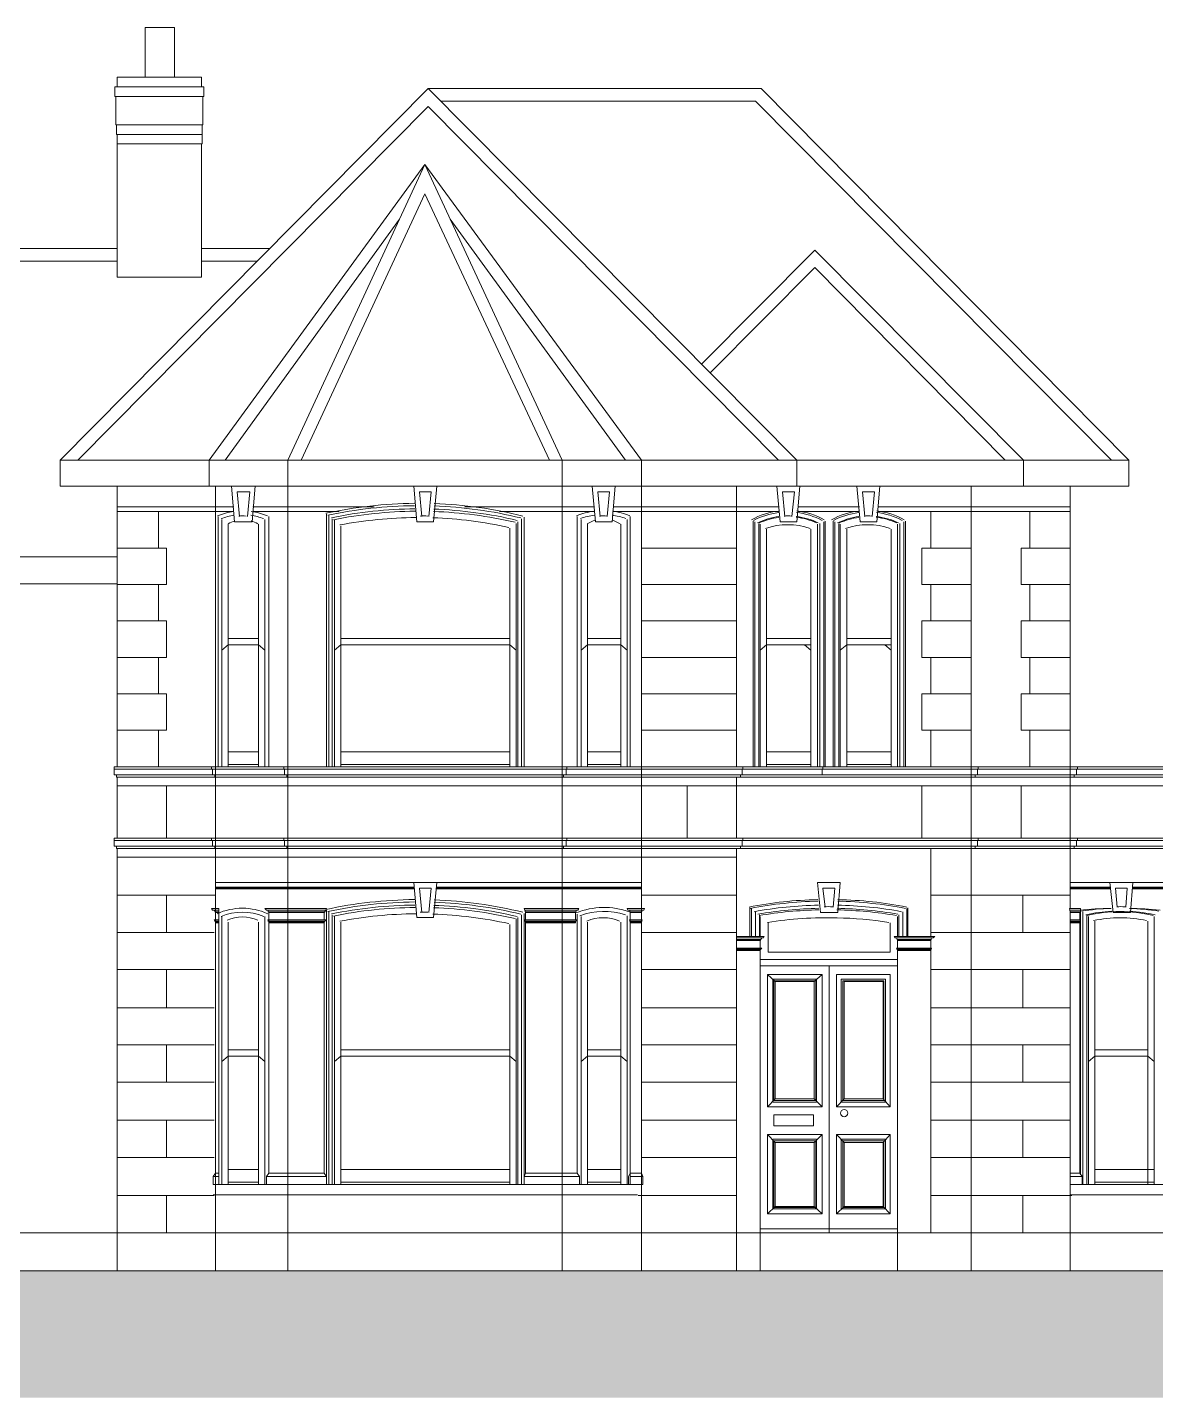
# Model space of a CAD drawing. Header units: millimetres. Extents: x -5841 to 140562, y 1006 to 102310.
# Drawn here: x 17084 to 25960, y 82132 to 92917 of the extents above; entities that cross this region are included whole.
import ezdxf

# ---------------------------------------------------------------- set-up
doc = ezdxf.new("R2010")
doc.units = ezdxf.units.MM
doc.header["$LTSCALE"] = 10
doc.layers.add('PDF17_0', color=7, linetype='Continuous')
doc.layers.add('PDF17_KD - WALL - LOADBEARING', color=7, linetype='Continuous', true_color=0x939598)

msp = doc.modelspace()

# ---------------------------------------------------------------- linework, layer by layer
at = {"layer": 'PDF17_0', "lineweight": 0}
for points in [[(18009.65454, 92523.59875), (18240.43208, 92523.59875), (18240.43208, 92916.5443), (18009.65454, 92916.5443)], [(23136.65842, 89305.18756), (23136.65842, 89511.01618), (17342.27082, 89511.01618), (17342.27082, 89305.18756)], [(20280.00662, 89024.51216), (20149.02477, 89024.51216), (20124.07585, 89305.18756), (20304.95554, 89305.18756)], [(23136.65842, 89024.51216), (23005.67657, 89024.51216), (22980.72764, 89305.18756), (23161.60734, 89305.18756)], [(23766.61875, 89024.51216), (23635.6369, 89024.51216), (23610.68797, 89305.18756), (23791.56767, 89305.18756)], [(17791.35145, 86535.85699), (18178.05977, 86535.85699), (18178.05977, 86947.51424), (17791.35145, 86947.51424)], [(22275.92054, 86535.85699), (22662.62886, 86535.85699), (22662.62886, 86947.51424), (22275.92054, 86947.51424)], [(24122.14091, 86535.85699), (24508.84924, 86535.85699), (24508.84924, 86947.51424), (24122.14091, 86947.51424)], [(24901.79479, 86535.85699), (25288.50311, 86535.85699), (25288.50311, 86947.51424), (24901.79479, 86947.51424)], [(20280.00662, 85912.13389), (20149.02477, 85912.13389), (20124.07585, 86186.57206), (20304.95554, 86186.57206)], [(23460.99443, 85949.55728), (23323.77535, 85949.55728), (23298.82642, 86186.57206), (23479.70612, 86186.57206)], [(25762.53267, 85949.55728), (25625.31358, 85949.55728), (25600.36466, 86186.57206), (25781.24436, 86186.57206)], [(20997.28818, 85968.26897), (21003.52542, 85949.55728), (21003.52542, 85893.4222), (21003.52542, 85949.55728), (20997.28818, 85968.26897), (20991.05095, 85980.74344)], [(21808.12821, 85968.26897), (21801.89098, 85980.74344), (21939.11007, 85980.74344), (21932.87283, 85968.26897)], [(22849.74579, 85762.44035), (22849.74579, 85918.37113)], [(23928.78675, 85918.37113), (23928.78675, 85762.44035), (23928.78675, 85918.37113), (23928.78675, 85762.44035), (23928.78675, 85874.71051), (23928.78675, 85762.44035)], [(25431.95942, 83810.18705), (25431.95942, 85918.37113)], [(23910.07506, 85749.96589), (23903.83783, 85762.44035), (24221.93661, 85762.44035), (24209.46215, 85749.96589)], [(22849.74579, 85668.88189), (22849.74579, 85731.2542)], [(22849.74579, 85731.2542), (22849.74579, 85668.88189)], [(22905.88087, 85463.05326), (23336.24981, 85463.05326), (23336.24981, 84421.43569), (22905.88087, 84421.43569)], [(22949.54149, 85425.62988), (23292.58919, 85425.62988), (23292.58919, 84458.85907), (22949.54149, 84458.85907)], [(22955.77872, 85413.15541), (23286.35196, 85413.15541), (23286.35196, 84471.33353), (22955.77872, 84471.33353)], [(23872.65167, 85463.05326), (23448.51997, 85463.05326), (23448.51997, 84421.43569), (23872.65167, 84421.43569)], [(23835.22829, 85425.62988), (23485.94335, 85425.62988), (23485.94335, 84458.85907), (23835.22829, 84458.85907)], [(23822.75383, 85413.15541), (23498.41781, 85413.15541), (23498.41781, 84471.33353), (23822.75383, 84471.33353)], [(22968.25318, 85406.91818), (23273.8775, 85406.91818), (23273.8775, 84483.808), (22968.25318, 84483.808)], [(23816.51659, 85406.91818), (23510.89228, 85406.91818), (23510.89228, 84483.808), (23816.51659, 84483.808)], [(22955.77872, 84271.74214), (23267.64027, 84271.74214), (23267.64027, 84359.06338), (22955.77872, 84359.06338)], [(22905.88087, 84203.1326), (23336.24981, 84203.1326), (23336.24981, 83579.4095), (22905.88087, 83579.4095)], [(22949.54149, 84165.70922), (23292.58919, 84165.70922), (23292.58919, 83616.83289), (22949.54149, 83616.83289)], [(22955.77872, 84153.23475), (23286.35196, 84153.23475), (23286.35196, 83629.30735), (22955.77872, 83629.30735)], [(22968.25318, 84140.76029), (23273.8775, 84140.76029), (23273.8775, 83635.54458), (22968.25318, 83635.54458)], [(23872.65167, 84203.1326), (23448.51997, 84203.1326), (23448.51997, 83579.4095), (23872.65167, 83579.4095)], [(23835.22829, 84165.70922), (23485.94335, 84165.70922), (23485.94335, 83616.83289), (23835.22829, 83616.83289)], [(23822.75383, 84153.23475), (23498.41781, 84153.23475), (23498.41781, 83629.30735), (23822.75383, 83629.30735)], [(23816.51659, 84140.76029), (23510.89228, 84140.76029), (23510.89228, 83635.54458), (23816.51659, 83635.54458)]]:
    msp.add_lwpolyline(points, close=True, dxfattribs=at)
for points in [[(17342.27082, 89511.01618), (20236.346, 92436.27752), (23136.65842, 89511.01618)], [(17791.35145, 92074.51812), (17785.11422, 92074.51812), (17785.11422, 92149.36489), (17778.87699, 92149.36489), (17778.87699, 92373.90521), (17772.63976, 92373.90521), (17772.63976, 92448.75198), (17791.35145, 92448.75198), (17791.35145, 92523.59875), (18452.49794, 92523.59875), (18452.49794, 92448.75198), (17791.35145, 92448.75198)], [(18452.49794, 92074.51812), (18458.73517, 92074.51812), (18458.73517, 92149.36489), (18464.9724, 92149.36489), (18464.9724, 92373.90521), (18471.20963, 92373.90521), (18471.20963, 92448.75198), (18452.49794, 92448.75198)], [(25750.0582, 89511.01618), (22855.98302, 92436.27752), (20236.346, 92436.27752)], [(17778.87699, 92373.90521), (18464.9724, 92373.90521)], [(25612.83912, 89511.01618), (22812.3224, 92336.48182), (20336.1417, 92336.48182)], [(17479.4899, 89511.01618), (20236.346, 92292.8212), (22993.2021, 89511.01618)], [(17785.11422, 92149.36489), (18458.73517, 92149.36489)], [(10475.07949, 88750.074), (12876.41343, 91176.35686), (17791.35145, 91176.35686), (17791.35145, 90951.81654), (17791.35145, 91999.67135), (17791.35145, 92074.51812), (18452.49794, 92074.51812), (18458.73517, 92074.51812), (18458.73517, 91999.67135), (18452.49794, 91999.67135), (17791.35145, 91999.67135)], [(18446.26071, 91999.67135), (18452.49794, 91999.67135), (18452.49794, 90951.81654), (17791.35145, 90951.81654)], [(17791.35145, 91999.67135), (17791.35145, 91999.67135)], [(21914.16114, 83130.32887), (21914.16114, 89305.18756), (21914.16114, 89511.01618), (20211.39708, 91837.50334), (18514.87025, 89511.01618), (18514.87025, 89305.18756)], [(19132.35612, 83130.32887), (19132.35612, 89305.18756), (19132.35612, 89511.01618), (20211.39708, 91837.50334), (21290.43804, 89511.01618), (21290.43804, 89305.18756), (21290.43804, 83130.32887)], [(19238.38904, 89511.01618), (20211.39708, 91606.72579), (21190.64235, 89511.01618)], [(18639.61487, 89511.01618), (20011.80569, 91407.1344)], [(21789.41652, 89511.01618), (20410.98847, 91407.1344)], [(18452.49794, 91176.35686), (18988.8998, 91176.35686)], [(24920.50648, 89511.01618), (23280.11473, 91163.88239), (22388.1907, 90265.72113)], [(10618.53581, 88750.074), (12920.07404, 91076.56116), (17791.35145, 91076.56116)], [(18452.49794, 91076.56116), (18889.10411, 91076.56116)], [(24777.05017, 89511.01618), (23280.11473, 91026.66331), (22456.80024, 90197.11159)], [(19126.11889, 89305.18756), (24920.50648, 89305.18756), (24920.50648, 89511.01618), (19126.11889, 89511.01618)], [(22855.98302, 89511.01618), (25750.0582, 89511.01618), (25750.0582, 89305.18756), (22662.62886, 89305.18756), (22662.62886, 87097.20778), (22662.62886, 87384.12041), (21914.16114, 87384.12041)], [(17791.35145, 89305.18756), (17791.35145, 87097.20778), (17791.35145, 87384.12041), (18115.68746, 87384.12041), (18115.68746, 87097.20778)], [(18564.7681, 89305.18756), (18564.7681, 83130.32887)], [(18689.51272, 89305.18756), (18714.46164, 89024.51216), (18851.68072, 89024.51216), (18876.62965, 89305.18756)], [(21527.45282, 89305.18756), (21552.40174, 89024.51216), (21683.38359, 89024.51216), (21708.33252, 89305.18756)], [(24508.84924, 89305.18756), (24508.84924, 83130.32887)], [(25288.50311, 89305.18756), (25288.50311, 85980.74344)], [(18814.25734, 89068.17278), (18832.96903, 89261.52694), (18733.17333, 89261.52694), (18751.88503, 89068.17278)], [(20186.44816, 89068.17278), (20167.73646, 89261.52694), (20261.29493, 89261.52694), (20242.58323, 89068.17278)], [(21645.96021, 89068.17278), (21664.6719, 89261.52694), (21571.11344, 89261.52694), (21589.82513, 89068.17278)], [(23043.09995, 89068.17278), (23024.38826, 89261.52694), (23117.94672, 89261.52694), (23099.23503, 89068.17278)], [(23673.06028, 89068.17278), (23654.34859, 89261.52694), (23747.90705, 89261.52694), (23729.19536, 89068.17278)], [(17791.35145, 89143.01955), (18708.22441, 89143.01955)], [(17791.35145, 89105.59616), (18708.22441, 89105.59616)], [(18115.68746, 89105.59616), (18115.68746, 88818.68354)], [(18857.91795, 89143.01955), (19812.2143, 89143.01955)], [(18857.91795, 89105.59616), (19537.77613, 89105.59616)], [(19437.98044, 89086.88447), (19437.98044, 87097.20778)], [(20523.25863, 89143.01955), (21546.16451, 89143.01955)], [(20797.69679, 89105.59616), (21546.16451, 89105.59616)], [(22338.29285, 89105.59616), (22662.62886, 89105.59616), (21689.62083, 89105.59616), (21914.16114, 89105.59616)], [(22999.43933, 89143.01955), (22662.62886, 89143.01955), (21695.85806, 89143.01955), (21914.16114, 89143.01955)], [(22662.62886, 89105.59616), (22999.43933, 89105.59616)], [(23142.89565, 89105.59616), (23629.39966, 89105.59616)], [(23149.13288, 89143.01955), (23629.39966, 89143.01955)], [(23772.85598, 89105.59616), (25288.50311, 89105.59616)], [(23779.09321, 89143.01955), (25288.50311, 89143.01955)], [(24190.75045, 89105.59616), (24190.75045, 88818.68354)], [(24970.40433, 89105.59616), (24970.40433, 88818.68354)], [(18583.47979, 89068.17278), (18583.47979, 87097.20778)], [(18614.66594, 89043.22385), (18614.66594, 87097.20778)], [(18664.56379, 87097.20778), (18664.56379, 89005.80047)], [(18901.57857, 87097.20778), (18901.57857, 89005.80047)], [(18951.47642, 89043.22385), (18951.47642, 87097.20778), (18951.47642, 88625.32938)], [(18982.66257, 89068.17278), (18982.66257, 87097.20778)], [(19456.69213, 89074.41001), (19456.69213, 87097.20778)], [(19481.64105, 89049.46109), (19481.64105, 87097.20778)], [(19500.35275, 89036.98662), (19500.35275, 87097.20778), (19500.35275, 88257.33275)], [(19550.25059, 87097.20778), (19550.25059, 88993.32601)], [(20878.7808, 88974.61431), (20878.7808, 87097.20778)], [(20928.67864, 89012.0377), (20928.67864, 87097.20778)], [(20941.15311, 89024.51216), (20941.15311, 87097.20778)], [(20972.33926, 89049.46109), (20972.33926, 87097.20778)], [(20991.05095, 89061.93555), (20991.05095, 87097.20778)], [(21408.94543, 89068.17278), (21408.94543, 87097.20778)], [(21440.13159, 89043.22385), (21440.13159, 87097.20778)], [(21490.02943, 87097.20778), (21490.02943, 89005.80047)], [(21751.99314, 87097.20778), (21751.99314, 89005.80047)], [(21801.89098, 89043.22385), (21801.89098, 87097.20778), (21801.89098, 88625.32938)], [(21826.83991, 89068.17278), (21826.83991, 87097.20778)], [(22793.61071, 89030.74939), (22793.61071, 87097.20778)], [(22806.08517, 89024.51216), (22806.08517, 87097.20778)], [(22837.27133, 89012.0377), (22837.27133, 87097.20778)], [(22849.74579, 87097.20778), (22849.74579, 89005.80047)], [(23298.82642, 87097.20778), (23298.82642, 89005.80047)], [(23317.53812, 89012.0377), (23317.53812, 87097.20778)], [(23348.72427, 89024.51216), (23348.72427, 87097.20778)], [(23361.19873, 89030.74939), (23361.19873, 87097.20778)], [(23423.57104, 89030.74939), (23423.57104, 87097.20778)], [(23436.0455, 89024.51216), (23436.0455, 87097.20778)], [(23467.23166, 89012.0377), (23467.23166, 87097.20778)], [(23479.70612, 87097.20778), (23479.70612, 89005.80047)], [(23928.78675, 87097.20778), (23928.78675, 89005.80047)], [(23947.49845, 89012.0377), (23947.49845, 87097.20778)], [(23978.6846, 89024.51216), (23978.6846, 87097.20778)], [(23991.15906, 89030.74939), (23991.15906, 87097.20778)], [(22899.64364, 87097.20778), (22899.64364, 88968.37708)], [(23248.92857, 87097.20778), (23248.92857, 88968.37708)], [(23529.60397, 87097.20778), (23529.60397, 88968.37708)], [(23878.8889, 87097.20778), (23878.8889, 88968.37708)], [(17791.35145, 88818.68354), (18178.05977, 88818.68354)], [(18115.68746, 88531.77091), (18178.05977, 88531.77091), (18178.05977, 88818.68354), (18178.05977, 88531.77091)], [(22662.62886, 88818.68354), (21914.16114, 88818.68354)], [(24190.75045, 88531.77091), (24122.14091, 88531.77091), (24122.14091, 88818.68354), (24508.84924, 88818.68354)], [(24970.40433, 88531.77091), (24901.79479, 88531.77091), (24901.79479, 88818.68354), (25288.50311, 88818.68354)], [(10475.07949, 88538.00814), (10475.07949, 88750.074), (17791.35145, 88750.074)], [(10244.30195, 88538.00814), (17791.35145, 88538.00814)], [(17791.35145, 88531.77091), (18115.68746, 88531.77091), (18115.68746, 88244.85829)], [(22662.62886, 88531.77091), (21914.16114, 88531.77091)], [(24508.84924, 88531.77091), (24190.75045, 88531.77091), (24190.75045, 88244.85829)], [(25288.50311, 88531.77091), (24970.40433, 88531.77091), (24970.40433, 88244.85829)], [(18115.68746, 87957.94566), (18178.05977, 87957.94566), (18178.05977, 88244.85829), (17791.35145, 88244.85829)], [(22662.62886, 88244.85829), (21914.16114, 88244.85829)], [(24190.75045, 87957.94566), (24122.14091, 87957.94566), (24122.14091, 88244.85829), (24508.84924, 88244.85829)], [(24970.40433, 87957.94566), (24901.79479, 87957.94566), (24901.79479, 88244.85829), (25288.50311, 88244.85829)], [(18901.57857, 88107.63921), (18664.56379, 88107.63921)], [(19550.25059, 88107.63921), (20878.7808, 88107.63921)], [(21751.99314, 88107.63921), (21490.02943, 88107.63921)], [(22899.64364, 88107.63921), (23248.92857, 88107.63921)], [(23529.60397, 88107.63921), (23878.8889, 88107.63921)], [(18951.47642, 88014.08074), (18901.57857, 88057.74136), (18664.56379, 88057.74136), (18614.66594, 88014.08074)], [(19500.35275, 88014.08074), (19550.25059, 88057.74136), (20878.7808, 88057.74136), (20928.67864, 88014.08074)], [(21801.89098, 88014.08074), (21751.99314, 88057.74136), (21490.02943, 88057.74136), (21440.13159, 88014.08074)], [(22849.74579, 88014.08074), (22899.64364, 88057.74136), (23248.92857, 88057.74136)], [(23199.03073, 88057.74136), (23248.92857, 88014.08074)], [(23479.70612, 88014.08074), (23529.60397, 88057.74136), (23878.8889, 88057.74136)], [(23828.99106, 88057.74136), (23878.8889, 88014.08074)], [(17791.35145, 87957.94566), (18115.68746, 87957.94566), (18115.68746, 87671.03304)], [(22662.62886, 87957.94566), (21914.16114, 87957.94566)], [(24508.84924, 87957.94566), (24190.75045, 87957.94566), (24190.75045, 87671.03304)], [(25288.50311, 87957.94566), (24970.40433, 87957.94566), (24970.40433, 87671.03304)], [(18115.68746, 87384.12041), (18178.05977, 87384.12041), (18178.05977, 87671.03304), (17791.35145, 87671.03304)], [(22662.62886, 87671.03304), (21914.16114, 87671.03304)], [(24190.75045, 87384.12041), (24122.14091, 87384.12041), (24122.14091, 87671.03304), (24508.84924, 87671.03304)], [(24970.40433, 87384.12041), (24901.79479, 87384.12041), (24901.79479, 87671.03304), (25288.50311, 87671.03304)], [(24508.84924, 87384.12041), (24190.75045, 87384.12041), (24190.75045, 87097.20778)], [(25288.50311, 87384.12041), (24970.40433, 87384.12041), (24970.40433, 87097.20778)], [(18901.57857, 87215.71517), (18664.56379, 87215.71517)], [(19550.25059, 87215.71517), (20878.7808, 87215.71517)], [(21751.99314, 87215.71517), (21490.02943, 87215.71517)], [(22899.64364, 87215.71517), (23248.92857, 87215.71517)], [(23529.60397, 87215.71517), (23878.8889, 87215.71517)], [(25350.87542, 87078.49609), (17766.40253, 87078.49609), (17766.40253, 87097.20778), (25350.87542, 87097.20778)], [(17766.40253, 87078.49609), (17766.40253, 87034.83547), (25344.63819, 87034.83547)], [(17785.11422, 87034.83547), (17785.11422, 87016.12378), (25332.16373, 87016.12378)], [(18533.58194, 87097.20778), (18533.58194, 87078.49609)], [(18539.81917, 87078.49609), (18539.81917, 87034.83547)], [(18558.53087, 87034.83547), (18558.53087, 87016.12378)], [(18901.57857, 87115.91948), (18664.56379, 87115.91948)], [(19101.16996, 87097.20778), (19101.16996, 87078.49609)], [(19107.40719, 87078.49609), (19107.40719, 87034.83547)], [(19126.11889, 87034.83547), (19126.11889, 87016.12378)], [(19550.25059, 87115.91948), (20878.7808, 87115.91948)], [(21302.9125, 87034.83547), (21302.9125, 87016.12378)], [(21321.6242, 87078.49609), (21321.6242, 87034.83547)], [(21327.86143, 87097.20778), (21327.86143, 87078.49609)], [(21751.99314, 87115.91948), (21490.02943, 87115.91948)], [(22693.81502, 87034.83547), (22693.81502, 87016.12378)], [(22706.28948, 87078.49609), (22706.28948, 87034.83547)], [(22712.52671, 87097.20778), (22712.52671, 87078.49609)], [(22899.64364, 87115.91948), (23248.92857, 87115.91948)], [(23336.24981, 87078.49609), (23336.24981, 87034.83547)], [(23342.48704, 87097.20778), (23342.48704, 87078.49609)], [(23529.60397, 87115.91948), (23878.8889, 87115.91948)], [(24540.03539, 87034.83547), (24540.03539, 87016.12378)], [(24558.74708, 87078.49609), (24558.74708, 87034.83547)], [(24564.98431, 87097.20778), (24564.98431, 87078.49609)], [(25300.97757, 87097.20778), (26230.32499, 87097.20778), (26230.32499, 87078.49609), (25300.97757, 87078.49609)], [(25300.97757, 87034.83547), (26224.08776, 87034.83547), (26224.08776, 87078.49609)], [(25300.97757, 87016.12378), (26211.6133, 87016.12378), (26211.6133, 87034.83547)], [(25319.68926, 87034.83547), (25319.68926, 87016.12378)], [(25338.40096, 87078.49609), (25338.40096, 87034.83547)], [(25344.63819, 87097.20778), (25344.63819, 87078.49609)], [(17791.35145, 87016.12378), (17791.35145, 86535.85699)], [(17791.35145, 86947.51424), (22662.62886, 86947.51424)], [(19643.80906, 86947.51424), (25300.97757, 86947.51424), (26180.42714, 86947.51424)], [(22662.62886, 87016.12378), (22662.62886, 86535.85699)], [(24508.84924, 87016.12378), (24508.84924, 86535.85699)], [(25288.50311, 87016.12378), (25288.50311, 86535.85699)], [(25350.87542, 86517.1453), (17766.40253, 86517.1453), (17766.40253, 86535.85699), (25350.87542, 86535.85699)], [(17766.40253, 86517.1453), (17766.40253, 86473.48468), (25344.63819, 86473.48468)], [(18533.58194, 86535.85699), (18533.58194, 86517.1453)], [(18539.81917, 86517.1453), (18539.81917, 86473.48468)], [(19101.16996, 86535.85699), (19101.16996, 86517.1453)], [(19107.40719, 86517.1453), (19107.40719, 86473.48468)], [(21321.6242, 86517.1453), (21321.6242, 86473.48468)], [(21327.86143, 86535.85699), (21327.86143, 86517.1453)], [(22706.28948, 86517.1453), (22706.28948, 86473.48468)], [(22712.52671, 86535.85699), (22712.52671, 86517.1453)], [(24558.74708, 86517.1453), (24558.74708, 86473.48468)], [(24564.98431, 86535.85699), (24564.98431, 86517.1453)], [(25300.97757, 86535.85699), (26230.32499, 86535.85699), (26230.32499, 86517.1453), (25300.97757, 86517.1453)], [(25300.97757, 86473.48468), (26224.08776, 86473.48468), (26224.08776, 86517.1453)], [(25338.40096, 86517.1453), (25338.40096, 86473.48468)], [(25344.63819, 86535.85699), (25344.63819, 86517.1453)], [(17785.11422, 86473.48468), (17785.11422, 86454.77299), (25332.16373, 86454.77299)], [(17791.35145, 86454.77299), (17791.35145, 83130.32887)], [(17791.35145, 86386.16345), (22662.62886, 86386.16345), (21889.21222, 86386.16345)], [(18558.53087, 86473.48468), (18558.53087, 86454.77299)], [(19126.11889, 86473.48468), (19126.11889, 86454.77299)], [(21302.9125, 86473.48468), (21302.9125, 86454.77299)], [(22662.62886, 86454.77299), (22662.62886, 83130.32887), (22662.62886, 83722.86581), (21889.21222, 83722.86581)], [(22693.81502, 86473.48468), (22693.81502, 86454.77299)], [(24190.75045, 85762.44035), (24190.75045, 86454.77299)], [(24540.03539, 86473.48468), (24540.03539, 86454.77299)], [(25300.97757, 86454.77299), (26211.6133, 86454.77299), (26211.6133, 86473.48468)], [(25319.68926, 86473.48468), (25319.68926, 86454.77299)], [(18564.7681, 86186.57206), (21914.16114, 86186.57206)], [(25288.50311, 86186.57206), (26180.42714, 86186.57206)], [(18564.7681, 86086.77636), (17791.35145, 86086.77636)], [(18178.05977, 86086.77636), (18178.05977, 85793.62651)], [(18564.7681, 86149.14867), (20124.07585, 86149.14867)], [(18564.7681, 86142.91144), (20124.07585, 86142.91144)], [(18564.7681, 86136.67421), (20130.31308, 86136.67421)], [(20186.44816, 85949.55728), (20167.73646, 86142.91144), (20261.29493, 86142.91144), (20242.58323, 85949.55728)], [(20298.71831, 86149.14867), (21914.16114, 86149.14867)], [(20298.71831, 86142.91144), (21914.16114, 86142.91144)], [(20298.71831, 86136.67421), (21914.16114, 86136.67421)], [(22662.62886, 86086.77636), (21914.16114, 86086.77636)], [(23361.19873, 85993.2179), (23342.48704, 86142.91144), (23436.0455, 86142.91144), (23423.57104, 85993.2179)], [(25288.50311, 86086.77636), (24508.84924, 86086.77636), (24190.75045, 86086.77636)], [(24914.26925, 86086.77636), (24914.26925, 85793.62651)], [(25288.50311, 86149.14867), (25606.60189, 86149.14867)], [(25288.50311, 86142.91144), (25606.60189, 86142.91144)], [(25288.50311, 86136.67421), (25606.60189, 86136.67421)], [(25656.49974, 85993.2179), (25644.02528, 86142.91144), (25737.58374, 86142.91144), (25725.10928, 85993.2179)], [(25775.00713, 86136.67421), (26180.42714, 86136.67421)], [(25781.24436, 86149.14867), (26180.42714, 86149.14867)], [(25781.24436, 86142.91144), (26180.42714, 86142.91144)], [(18589.71702, 85968.26897), (18539.81917, 85968.26897), (18533.58194, 85980.74344), (18589.71702, 85980.74344), (18589.71702, 85937.08282), (18589.71702, 83810.18705)], [(18564.7681, 85893.4222), (18564.7681, 85949.55728), (18552.29363, 85968.26897)], [(18558.53087, 85955.79451), (18589.71702, 85955.79451)], [(19419.26874, 85893.4222), (19419.26874, 85949.55728), (19431.7432, 85968.26897), (19437.98044, 85980.74344), (18951.47642, 85980.74344), (18963.95088, 85968.26897), (19431.7432, 85968.26897)], [(18982.66257, 85949.55728), (18976.42534, 85968.26897)], [(19425.50597, 85955.79451), (18976.42534, 85955.79451)], [(19437.98044, 85968.26897), (19437.98044, 83810.18705)], [(19456.69213, 85955.79451), (19456.69213, 83810.18705)], [(20997.28818, 85968.26897), (21415.18266, 85968.26897), (21421.41989, 85980.74344), (20991.05095, 85980.74344)], [(21003.52542, 85955.79451), (21396.47097, 85955.79451)], [(21396.47097, 85949.55728), (21402.7082, 85968.26897)], [(21826.83991, 85893.4222), (21826.83991, 85949.55728), (21820.60268, 85968.26897)], [(21914.16114, 85955.79451), (21826.83991, 85955.79451)], [(21914.16114, 85893.4222), (21914.16114, 85949.55728), (21920.39837, 85968.26897)], [(22768.66179, 85762.44035), (22768.66179, 85986.98067)], [(22781.13625, 85762.44035), (22781.13625, 85980.74344)], [(22812.3224, 85762.44035), (22812.3224, 85955.79451)], [(23972.44737, 85762.44035), (23972.44737, 85955.79451)], [(24003.63352, 85762.44035), (24003.63352, 85980.74344)], [(24009.87076, 85762.44035), (24009.87076, 85986.98067)], [(25363.34988, 85949.55728), (25369.58711, 85955.79451), (25369.58711, 85980.74344), (25282.26588, 85980.74344), (25288.50311, 85955.79451)], [(25288.50311, 85968.26897), (25369.58711, 85968.26897), (25369.58711, 83885.03382)], [(25369.58711, 85955.79451), (25288.50311, 85955.79451), (25288.50311, 85949.55728)], [(25388.29881, 85955.79451), (25388.29881, 83810.18705)], [(18564.7681, 85937.08282), (18564.7681, 83897.50828), (18546.0564, 83872.55936)], [(18589.71702, 83897.50828), (18564.7681, 83897.50828), (18564.7681, 85874.71051), (18552.29363, 85893.4222), (18589.71702, 85893.4222)], [(18558.53087, 85880.94774), (18589.71702, 85880.94774)], [(18564.7681, 85949.55728), (18589.71702, 85949.55728)], [(18564.7681, 85874.71051), (18589.71702, 85874.71051)], [(18564.7681, 85868.47328), (18589.71702, 85868.47328)], [(18614.66594, 85918.37113), (18614.66594, 83810.18705)], [(18664.56379, 83810.18705), (18664.56379, 85874.71051)], [(18901.57857, 83810.18705), (18901.57857, 85874.71051)], [(18951.47642, 85918.37113), (18951.47642, 83810.18705)], [(18982.66257, 85937.08282), (18982.66257, 83897.50828), (18963.95088, 83872.55936)], [(18963.95088, 83810.18705), (18963.95088, 83872.55936), (19437.98044, 83872.55936), (19419.26874, 83897.50828), (19419.26874, 85874.71051), (19431.7432, 85893.4222), (18976.42534, 85893.4222), (18982.66257, 85874.71051)], [(19425.50597, 85880.94774), (18976.42534, 85880.94774)], [(19419.26874, 85949.55728), (18982.66257, 85949.55728), (18982.66257, 85893.4222)], [(19419.26874, 85874.71051), (18982.66257, 85874.71051), (18982.66257, 83897.50828), (19419.26874, 83897.50828)], [(19419.26874, 85868.47328), (18982.66257, 85868.47328)], [(19481.64105, 85930.84559), (19481.64105, 83810.18705)], [(19500.35275, 85918.37113), (19500.35275, 83810.18705), (19500.35275, 85338.30864)], [(19550.25059, 83810.18705), (19550.25059, 85874.71051)], [(20878.7808, 85855.99882), (20878.7808, 83810.18705)], [(20928.67864, 85899.65943), (20928.67864, 83810.18705)], [(20941.15311, 85912.13389), (20941.15311, 83810.18705)], [(20972.33926, 85930.84559), (20972.33926, 83810.18705)], [(20991.05095, 85943.32005), (20991.05095, 83810.18705)], [(21408.94543, 85937.08282), (21408.94543, 83897.50828), (21003.52542, 83897.50828), (20991.05095, 83872.55936), (21003.52542, 83897.50828), (21003.52542, 85874.71051), (20997.28818, 85893.4222), (21003.52542, 85874.71051), (21396.47097, 85874.71051), (21402.7082, 85893.4222), (20997.28818, 85893.4222)], [(20991.05095, 83872.55936), (21427.65712, 83872.55936), (21408.94543, 83897.50828), (21408.94543, 85874.71051)], [(21003.52542, 85949.55728), (21396.47097, 85949.55728), (21396.47097, 85893.4222)], [(21003.52542, 85880.94774), (21396.47097, 85880.94774)], [(21003.52542, 85868.47328), (21396.47097, 85868.47328), (21396.47097, 85874.71051)], [(21440.13159, 85918.37113), (21440.13159, 83810.18705)], [(21490.02943, 83810.18705), (21490.02943, 85874.71051)], [(21751.99314, 83810.18705), (21751.99314, 85874.71051)], [(21801.89098, 85924.60836), (21801.89098, 83810.18705)], [(21814.36545, 83810.18705), (21814.36545, 83872.55936), (21826.83991, 83897.50828), (21914.16114, 83897.50828), (21914.16114, 85874.71051), (21920.39837, 85893.4222), (21820.60268, 85893.4222), (21826.83991, 85874.71051), (21914.16114, 85874.71051)], [(21914.16114, 85949.55728), (21826.83991, 85949.55728), (21826.83991, 83810.18705)], [(21914.16114, 85880.94774), (21826.83991, 85880.94774)], [(21914.16114, 85868.47328), (21826.83991, 85868.47328)], [(21914.16114, 85937.08282), (21914.16114, 83897.50828), (21926.6356, 83872.55936)], [(22843.50856, 85762.44035), (22843.50856, 85930.84559)], [(22849.74579, 85918.37113), (22849.74579, 85762.44035), (22849.74579, 85874.71051)], [(22912.1181, 85868.47328), (22912.1181, 85637.69573), (23872.65167, 85637.69573), (23872.65167, 85868.47328)], [(23941.26121, 85762.44035), (23941.26121, 85930.84559)], [(25363.34988, 85893.4222), (25363.34988, 85949.55728), (25288.50311, 85949.55728), (25288.50311, 85893.4222), (25288.50311, 85874.71051)], [(25363.34988, 85874.71051), (25369.58711, 85893.4222), (25288.50311, 85893.4222)], [(25369.58711, 85880.94774), (25288.50311, 85880.94774)], [(25288.50311, 83897.50828), (25363.34988, 83897.50828), (25363.34988, 85874.71051), (25288.50311, 85874.71051), (25288.50311, 83130.32887)], [(25363.34988, 85868.47328), (25288.50311, 85868.47328)], [(25419.48496, 85930.84559), (25419.48496, 83810.18705)], [(25481.85727, 83810.18705), (25481.85727, 85880.94774)], [(25899.75175, 83810.18705), (25899.75175, 85880.94774)], [(25949.6496, 85918.37113), (25949.6496, 83810.18705)], [(18552.29363, 85793.62651), (17791.35145, 85793.62651)], [(22662.62886, 85793.62651), (21914.16114, 85793.62651)], [(22662.62886, 85762.44035), (22880.93195, 85762.44035), (22874.69471, 85749.96589), (22662.62886, 85749.96589)], [(22862.22025, 85749.96589), (22849.74579, 85731.2542), (22662.62886, 85731.2542)], [(22855.98302, 85737.49143), (22662.62886, 85737.49143)], [(23928.78675, 85731.2542), (23922.54952, 85749.96589)], [(24196.98769, 85749.96589), (24190.75045, 85731.2542), (24190.75045, 85668.88189), (24190.75045, 85731.2542), (23928.78675, 85731.2542), (23928.78675, 85668.88189), (23928.78675, 85731.2542), (23928.78675, 85668.88189)], [(24196.98769, 85737.49143), (23928.78675, 85737.49143)], [(25288.50311, 85793.62651), (24508.84924, 85793.62651), (24190.75045, 85793.62651)], [(22849.74579, 85656.40742), (22862.22025, 85668.88189), (22662.62886, 85668.88189)], [(22855.98302, 85662.64465), (22662.62886, 85662.64465)], [(22662.62886, 85656.40742), (22849.74579, 85656.40742), (22849.74579, 83897.50828), (22849.74579, 85656.40742), (22849.74579, 83130.32887)], [(22849.74579, 85650.17019), (22662.62886, 85650.17019)], [(24190.75045, 85656.40742), (24196.98769, 85668.88189), (23922.54952, 85668.88189), (23928.78675, 85656.40742), (23928.78675, 83897.50828)], [(24196.98769, 85662.64465), (23928.78675, 85662.64465)], [(24190.75045, 83429.71596), (24190.75045, 85656.40742), (23928.78675, 85656.40742), (23928.78675, 83130.32887)], [(24190.75045, 85650.17019), (23928.78675, 85650.17019)], [(22849.74579, 85531.6628), (22849.74579, 85581.56065), (23928.78675, 85581.56065)], [(23392.38489, 83429.71596), (23392.38489, 85531.6628), (22849.74579, 85531.6628), (23928.78675, 85531.6628), (23392.38489, 85531.6628)], [(18552.29363, 85500.47665), (17791.35145, 85500.47665)], [(18178.05977, 85500.47665), (18178.05977, 85201.08956)], [(22662.62886, 85500.47665), (21914.16114, 85500.47665)], [(22968.25318, 85406.91818), (22905.88087, 85463.05326)], [(23273.8775, 85406.91818), (23336.24981, 85463.05326)], [(25288.50311, 85500.47665), (24508.84924, 85500.47665), (24190.75045, 85500.47665)], [(24914.26925, 85500.47665), (24914.26925, 85201.08956)], [(25431.95942, 83810.18705), (25431.95942, 85338.30864)], [(18552.29363, 85201.08956), (17791.35145, 85201.08956)], [(22662.62886, 85201.08956), (21914.16114, 85201.08956)], [(25288.50311, 85201.08956), (24508.84924, 85201.08956), (24190.75045, 85201.08956)], [(18552.29363, 84907.9397), (17791.35145, 84907.9397)], [(18178.05977, 84907.9397), (18178.05977, 84614.78985)], [(22662.62886, 84907.9397), (21914.16114, 84907.9397)], [(25288.50311, 84907.9397), (24508.84924, 84907.9397), (24190.75045, 84907.9397)], [(24914.26925, 84907.9397), (24914.26925, 84614.78985)], [(18951.47642, 84776.95785), (18901.57857, 84820.61847), (18664.56379, 84820.61847), (18614.66594, 84776.95785)], [(18901.57857, 84870.51632), (18664.56379, 84870.51632)], [(19500.35275, 84776.95785), (19550.25059, 84820.61847), (20878.7808, 84820.61847), (20928.67864, 84776.95785)], [(19550.25059, 84870.51632), (20878.7808, 84870.51632)], [(21440.13159, 84776.95785), (21490.02943, 84820.61847), (21751.99314, 84820.61847), (21801.89098, 84776.95785)], [(21490.02943, 84870.51632), (21751.99314, 84870.51632)], [(25431.95942, 84776.95785), (25481.85727, 84820.61847), (25899.75175, 84820.61847), (25949.6496, 84776.95785)], [(25481.85727, 84870.51632), (25899.75175, 84870.51632)], [(18552.29363, 84614.78985), (17791.35145, 84614.78985)], [(22662.62886, 84614.78985), (21914.16114, 84614.78985)], [(25288.50311, 84614.78985), (24508.84924, 84614.78985), (24190.75045, 84614.78985)], [(22905.88087, 84421.43569), (22968.25318, 84483.808)], [(23273.8775, 84483.808), (23336.24981, 84421.43569)], [(23510.89228, 84483.808), (23448.51997, 84421.43569)], [(23872.65167, 84421.43569), (23816.51659, 84483.808)], [(18552.29363, 84315.40276), (17791.35145, 84315.40276)], [(18178.05977, 84315.40276), (18178.05977, 84022.2529)], [(22662.62886, 84315.40276), (21914.16114, 84315.40276)], [(25288.50311, 84315.40276), (24508.84924, 84315.40276), (24190.75045, 84315.40276)], [(24914.26925, 84315.40276), (24914.26925, 84022.2529)], [(22968.25318, 84140.76029), (22905.88087, 84203.1326)], [(23273.8775, 84140.76029), (23336.24981, 84203.1326)], [(23510.89228, 84140.76029), (23448.51997, 84203.1326)], [(23816.51659, 84140.76029), (23872.65167, 84203.1326)], [(18552.29363, 84022.2529), (17791.35145, 84022.2529)], [(22662.62886, 84022.2529), (21914.16114, 84022.2529)], [(25288.50311, 84022.2529), (24508.84924, 84022.2529), (24190.75045, 84022.2529)], [(18901.57857, 83928.69444), (18664.56379, 83928.69444)], [(19550.25059, 83928.69444), (20878.7808, 83928.69444)], [(21490.02943, 83928.69444), (21751.99314, 83928.69444)], [(25481.85727, 83928.69444), (25949.6496, 83928.69444)], [(21826.83991, 83872.55936), (21926.6356, 83872.55936), (21926.6356, 83810.18705), (18546.0564, 83810.18705), (18546.0564, 83872.55936), (18589.71702, 83872.55936)], [(18901.57857, 83828.89874), (18664.56379, 83828.89874)], [(19550.25059, 83828.89874), (20878.7808, 83828.89874)], [(21427.65712, 83872.55936), (21427.65712, 83810.18705)], [(21490.02943, 83828.89874), (21751.99314, 83828.89874)], [(25363.34988, 83897.50828), (25382.06157, 83872.55936), (25288.50311, 83872.55936)], [(26180.42714, 83810.18705), (25288.50311, 83810.18705)], [(25382.06157, 83872.55936), (25382.06157, 83810.18705)], [(25481.85727, 83828.89874), (25949.6496, 83828.89874)], [(18552.29363, 83722.86581), (17791.35145, 83722.86581)], [(18178.05977, 83722.86581), (18178.05977, 83429.71596)], [(21882.97499, 83729.10305), (18546.0564, 83729.10305)], [(25300.97757, 83722.86581), (24508.84924, 83722.86581), (24190.75045, 83722.86581)], [(24914.26925, 83722.86581), (24914.26925, 83429.71596)], [(27939.32628, 83729.10305), (26180.42714, 83729.10305), (25288.50311, 83729.10305)], [(22905.88087, 83579.4095), (22968.25318, 83635.54458)], [(23273.8775, 83635.54458), (23336.24981, 83579.4095)], [(23510.89228, 83635.54458), (23448.51997, 83579.4095)], [(23872.65167, 83579.4095), (23816.51659, 83635.54458)], [(26180.42714, 83429.71596), (25300.97757, 83429.71596), (8641.33358, 83429.71596)], [(22849.74579, 83460.90211), (23928.78675, 83460.90211)], [(22849.74579, 83429.71596), (23928.78675, 83429.71596)], [(31132.78855, 83130.32887), (32935.34831, 83130.32887), (8023.84771, 83130.32887), (6221.28795, 83130.32887)]]:
    msp.add_lwpolyline(points, dxfattribs=at)
for points in [[(25376.97506, 85961.19086, -0.0285538456), (25609.95815, 85982.98176, 0.0177627755), (25362.03389, 85969.14557)], [(25994.97586, 85969.53997, 0.0172353477), (25754.40686, 85982.91933, -0.0281946903), (25984.37406, 85961.19086)]]:
    msp.add_lwpolyline(points, format="xyb", dxfattribs=at)
msp.add_circle((23510.02933, 84371.449), 28.06755, dxfattribs=at)
for centre, radius, start, end in [((18800.72972, 88513.13402), 601.89407, 99.06371577, 111.59359358), ((18750.83161, 88513.13402), 601.89407, 68.40640642, 80.93628423), ((20160.49454, 85749.94954), 3421.10567, 90.527309881, 102.299213752), ((20160.49788, 85749.92482), 3402.41897, 90.510882922, 102.095933163), ((20160.49515, 85749.94411), 3377.45047, 90.466893684, 101.689461292), ((20160.49517, 85749.94287), 3358.74019, 90.44492133, 101.480716119), ((20160.49623, 85749.91687), 3358.76602, 76.904356193, 87.973025055), ((20160.49812, 85749.94042), 3377.45415, 76.701048406, 87.962056071), ((20160.49489, 85749.92537), 3402.41855, 76.300053764, 87.934545739), ((20160.49715, 85749.9427), 3421.11263, 76.102266633, 87.918093339), ((21626.31044, 88513.13209), 601.89619, 98.107960932, 111.593602823), ((21626.31175, 88513.1266), 570.7157, 98.261824097, 109.572069522), ((21601.3582, 88513.1266), 570.7157, 70.427930478, 81.738175903), ((21601.35952, 88513.13209), 601.89619, 68.406397177, 81.892039068), ((23067.16708, 88519.37233), 595.65586, 97.294932358, 118.701785229), ((23067.16717, 88519.37215), 583.18161, 97.327901465, 117.570190893), ((23067.1678, 88519.3749), 583.17863, 62.429784419, 83.281921634), ((23067.16703, 88519.37306), 595.65507, 61.298205634, 83.303839217), ((23697.15279, 88519.37233), 595.65586, 97.294932358, 118.701785229), ((23697.15288, 88519.37215), 583.18161, 97.327901465, 117.570190893), ((23697.15351, 88519.3749), 583.17863, 62.429784419, 83.281921634), ((23697.15274, 88519.37306), 595.65507, 61.298205634, 83.303839217), ((18800.72905, 88513.137), 570.70494, 99.266941118, 109.572149258), ((18804.83396, 88784.52537), 264.92207, 109.492204214, 122.331109999), ((18775.78066, 87733.56172), 1337.77411, 88.752947557, 91.247052443), ((18750.83228, 88513.137), 570.70494, 70.427850742, 80.733058882), ((18755.07125, 88784.52556), 264.92186, 57.668882813, 70.5077977), ((20160.49572, 85749.94003), 3308.84505, 90.373519021, 100.772097007), ((20204.16367, 87733.56172), 1337.77411, 88.752947557, 91.247052443), ((20160.50078, 85749.95815), 3308.82675, 77.590921604, 88.022517385), ((21630.43694, 88784.21552), 265.26058, 107.27933567, 122.321494099), ((21613.83498, 87733.56172), 1337.77411, 88.752947557, 91.247052443), ((21605.34835, 88784.21542), 265.2607, 57.678509126, 72.720661106), ((23067.16604, 88519.37521), 551.9922, 97.448677491, 115.702554069), ((23067.16678, 88519.37145), 545.75877, 97.48715851, 114.460998327), ((23067.16691, 88457.00077), 545.75723, 71.213359357, 108.786640643), ((23067.16691, 87733.56172), 1337.77411, 88.752947557, 91.247052443), ((23067.1673, 88519.3732), 545.75706, 65.538950847, 83.166536689), ((23067.16708, 88519.37337), 551.99416, 64.297464026, 83.199468218), ((23697.15175, 88519.37521), 551.9922, 97.448677491, 115.702554069), ((23697.15249, 88519.37145), 545.75877, 97.48715851, 114.460998327), ((23697.15262, 88457.00077), 545.75723, 71.213359357, 108.786640643), ((23697.15262, 87733.56173), 1337.77411, 88.752947557, 91.247052443), ((23697.15301, 88519.3732), 545.75706, 65.538950847, 83.166536689), ((23697.15279, 88519.37337), 551.99416, 64.297464026, 83.199468218), ((18775.78066, 85500.4322), 483.38545, 65.742187386, 114.257812614), ((18775.78066, 85512.90684), 439.72465, 67.510981243, 112.489018757), ((20160.49454, 82631.20714), 3421.10567, 90.527309881, 102.299213752), ((20160.49788, 82631.18242), 3402.41897, 90.510882922, 102.095933163), ((20160.49515, 82631.20171), 3377.45047, 90.466893684, 101.689461292), ((20160.49517, 82631.20047), 3358.74019, 90.44492133, 101.480716119), ((20204.16367, 84614.81932), 1337.77411, 88.752947557, 91.247052443), ((20160.49623, 82631.17447), 3358.76602, 76.904356193, 87.973025055), ((20160.49812, 82631.19802), 3377.45415, 76.701048406, 87.962056071), ((20160.49489, 82631.18297), 3402.41855, 76.300053764, 87.934545739), ((20160.49715, 82631.2003), 3421.11263, 76.102266633, 87.918093339), ((21620.07221, 85406.8738), 583.18105, 69.94995076, 112.214356108), ((21620.07221, 85413.10469), 545.75767, 72.020869681, 110.308226389), ((23366.56864, 82911.87127), 3140.4545, 91.142611032, 101.10718176), ((23366.56451, 82911.90237), 3127.94876, 91.131559901, 100.953408376), ((23366.56695, 82911.87054), 3096.79449, 91.093141033, 100.497409951), ((23366.56547, 82911.88844), 3071.8276, 91.049174032, 100.030523152), ((23366.56627, 82911.87329), 3059.36827, 91.038198531, 99.876681104), ((23385.27838, 84658.34732), 1337.91303, 88.593779306, 91.406220694), ((23397.75325, 82911.87329), 3059.36827, 80.123318896, 88.961801469), ((23397.75406, 82911.88844), 3071.8276, 79.969476848, 88.950825968), ((23397.75257, 82911.87054), 3096.79449, 79.502590049, 88.906858967), ((23397.75501, 82911.90237), 3127.94876, 79.046591624, 88.868440099), ((23397.75089, 82911.87127), 3140.4545, 78.89281824, 88.857388968), ((25684.61299, 84698.76684), 1263.26849, 93.110703527, 102.496729473), ((25680.67456, 84914.10703), 1044.7363, 75.646362036, 104.353637964), ((25686.91179, 84658.34732), 1337.91303, 88.593779306, 91.406220694), ((25684.6938, 84699.85271), 1262.17108, 77.500237915, 86.762603104), ((18775.78066, 85625.18325), 290.03118, 65.45654341, 114.54345659), ((20160.49572, 82631.19763), 3308.84505, 90.373519021, 100.772097007), ((20160.50078, 82631.21575), 3308.82675, 77.590921604, 88.022517385), ((21613.83498, 85581.51642), 327.45443, 66.879254591, 113.120745409), ((23379.04172, 82843.26536), 3065.59771, 88.571787857, 98.865981361), ((23397.75349, 82911.88645), 2996.98284, 81.090080585, 88.96180265), ((25680.67456, 84914.10637), 994.83909, 77.876595119, 102.123404881)]:
    msp.add_arc(centre, radius, start, end, dxfattribs=at)
at = {"layer": 'PDF17_KD - WALL - LOADBEARING', "color": 0, "true_color": 0xafd9aa, "transparency": 33554559}
for points in [[(32935.34831, 83130.32887), (6221.28795, 83130.32887), (32935.34831, 82132.37191)], [(6221.28795, 83130.32887), (32935.34831, 82132.37191), (6221.28795, 82132.37191)]]:
    msp.add_solid(points, dxfattribs=at)

doc.saveas('drawing.dxf')
